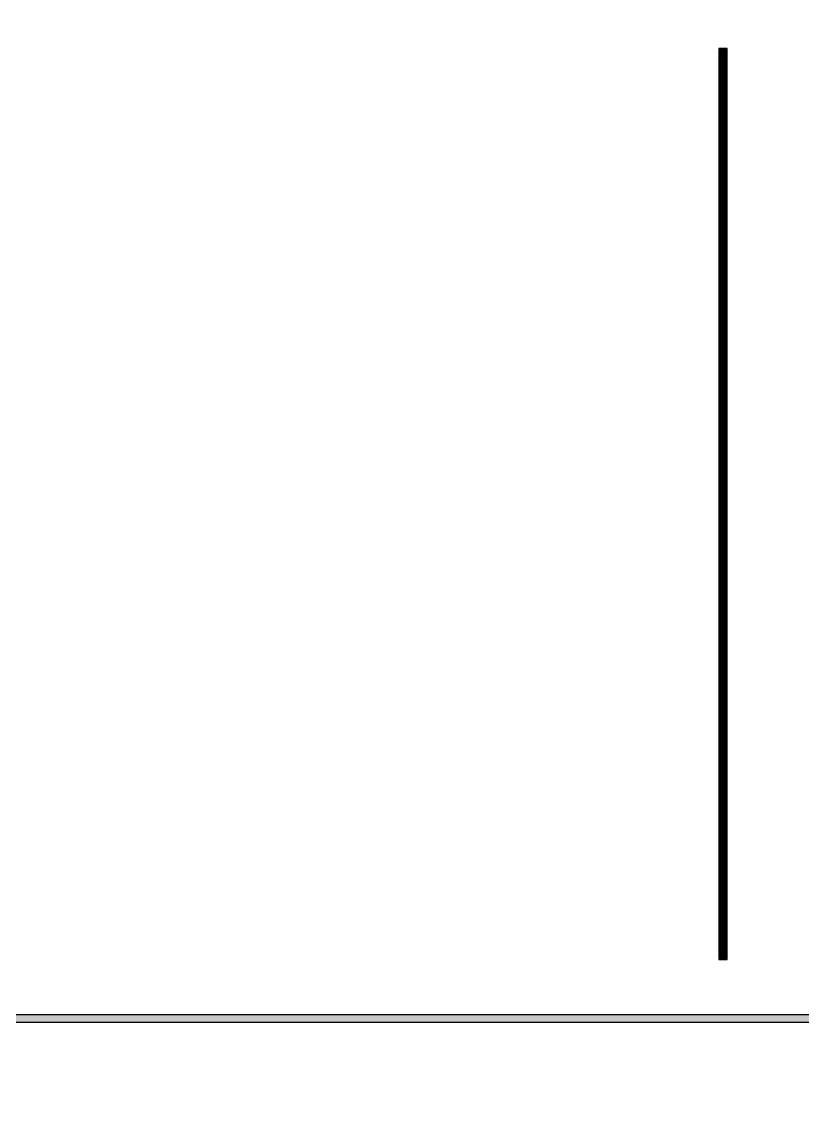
# Model space of a CAD drawing. Header units: inches. Extents: x 0 to 114300, y 0 to 114300.
# Drawn here: x 19183 to 28607, y 70381 to 83688 of the extents above; entities that cross this region are included whole.
import ezdxf

# ---------------------------------------------------------------- set-up
doc = ezdxf.new("R2010")
doc.units = ezdxf.units.IN
doc.header["$MEASUREMENT"] = 0

msp = doc.modelspace()

# ---------------------------------------------------------------- hatches: boundary and pattern name
h = msp.add_hatch()
h.set_pattern_fill('ANSI31', color=256, scale=100)
h.set_pattern_definition([(45, (-3636.992, -6350), (-8.8388348, 8.8388348), [])])
h.paths.add_polyline_path([(114300, 0), (0, 0), (0, 114300), (114300, 114300)])
edge = h.paths.add_edge_path(flags=16)
edge.add_arc((57150, 57150), 50800, 288.3584, 529.7953, ccw=False)
edge.add_line((73150, 8935), (41150, 8935))
edge.add_arc((57150, 57150), 50800, 190.2047, 251.6416, ccw=False)
edge.add_arc((57150, 57150), 50800, 169.7953, 190.2047, ccw=False)
h = msp.add_hatch(color=256)
h.dxf.hatch_style = 1
h.paths.add_polyline_path([(17990, 71705), (94329, 71705), (94329, 71605), (17990, 71605)])
h.paths.add_polyline_path([(86466, 83367), (86366, 83367), (86366, 72367), (86466, 72367)])
h = msp.add_hatch()
h.set_pattern_fill('ANSI31', color=256, scale=10)
h.paths.add_polyline_path([(27694, 83367), (27594, 83367), (27594, 72367), (27694, 72367)])

# ---------------------------------------------------------------- linework, layer by layer
for points in [[(27694, 83367), (27594, 83367), (27594, 72367), (27694, 72367)], [(17990, 71705), (94329, 71705), (94329, 71605), (17990, 71605)]]:
    msp.add_lwpolyline(points, close=True)

doc.saveas('drawing.dxf')
